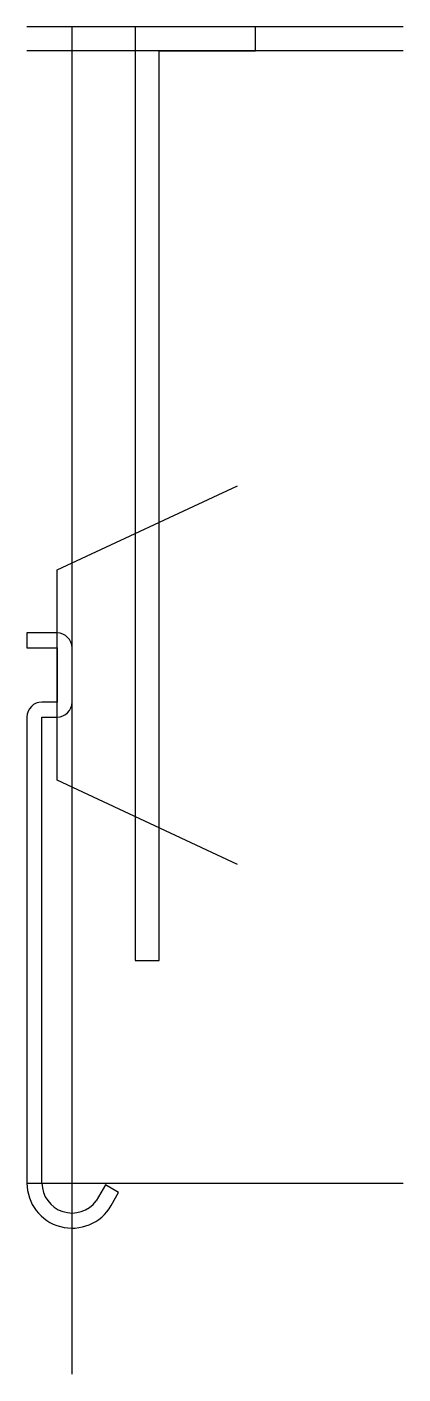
# Model space of a CAD drawing. Extents: x -8 to 55, y -32 to 192.
import ezdxf

# ---------------------------------------------------------------- set-up
doc = ezdxf.new("R2010")
doc.units = 0
doc.layers.get('0').update_dxf_attribs({"linetype": 'CONTINUOUS'})

msp = doc.modelspace()

# ---------------------------------------------------------------- linework, layer by layer
at = {"linetype": 'CONTINUOUS'}
for p, q in [((55.05, 192.31), (-7.5, 192.31)), ((0, -31.78), (0, 192.31)), ((30.5, 192.31), (10.5, 192.31)), ((10.5, 192.31), (10.5, 37)), ((30.5, 188.31), (30.5, 192.31)), ((55.05, 188.31), (-7.5, 188.31)), ((14.5, 37), (14.5, 188.31)), ((14.5, 188.31), (30.5, 188.31)), ((-2.5, 102), (27.5, 116)), ((-2.5, 67), (-2.5, 102)), ((-2.5, 91.5), (-7.5, 91.5)), ((-7.5, 91.5), (-7.5, 89)), ((-7.5, 89), (-2.5, 89)), ((-2.5, 89), (-2.5, 80)), ((0, 80), (0, 89)), ((-2.5, 80), (-5, 80)), ((-7.5, 77.5), (-7.5, 0)), ((-5, 77.5), (-2.5, 77.5)), ((-5, 0), (-5, 77.5)), ((27.5, 53), (-2.5, 67)), ((10.5, 37), (14.5, 37)), ((-7.5, 0), (55.05, 0)), ((5.55, -0.32), (4.03, -2.95)), ((7.75, -1.58), (5.55, -0.32)), ((6.5, -3.75), (7.75, -1.58))]:
    msp.add_line(p, q, dxfattribs=at)
for centre, radius, start, end in [((-2.5, 89), 2.5, 0, 90), ((-5, 77.5), 2.5, 90, 180), ((-2.5, 80), 2.5, 270, 0), ((0, -0.01), 7.5, 179.9362, 330.0736), ((0, 0.01), 5, 180.1096, 323.7071)]:
    msp.add_arc(centre, radius, start, end, dxfattribs=at)

doc.saveas('drawing.dxf')
